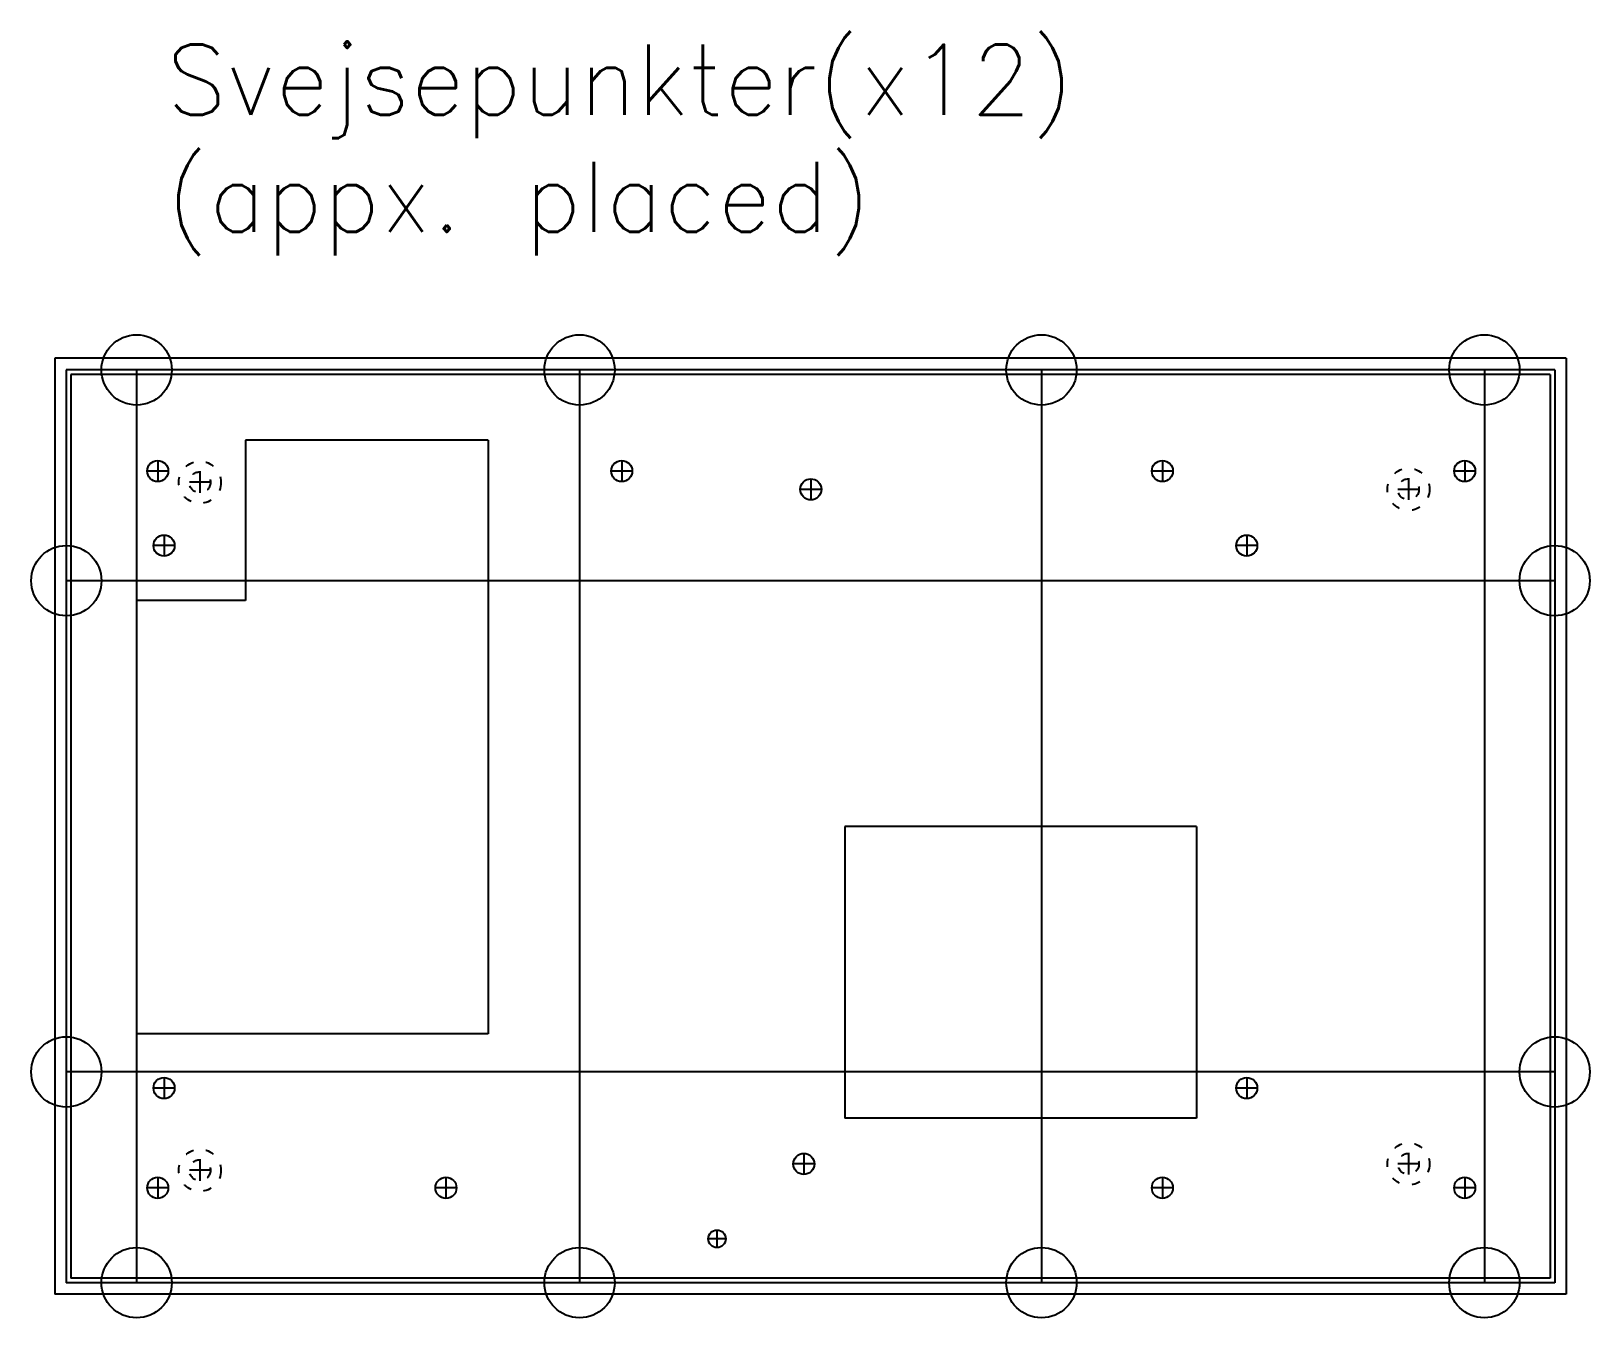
# Model space of a CAD drawing. Header units: millimetres. Extents: x 60 to 728, y -116 to 256.
# Drawn here: x 506.2 to 727.9, y 18.1 to 201.2 of the extents above; entities that cross this region are included whole.
import ezdxf

# ---------------------------------------------------------------- set-up
doc = ezdxf.new("R2010")
doc.units = ezdxf.units.MM
doc.header["$MEASUREMENT"] = 0
doc.linetypes.add('ACAD_ISO03W100', pattern=[30, 12, -18])
doc.layers.add('Descriptive Text', color=8, linetype='Continuous')
doc.layers.add('Main Layer', color=250, linetype='Continuous')
doc.styles.add('DK-Audio', font='ARIAL.TTF')

msp = doc.modelspace()

# ---------------------------------------------------------------- linework, layer by layer
at = {"layer": 'Descriptive Text', "ltscale": 0.1}
for centre in [(521.15, 152.95), (584.15, 152.95), (649.85, 152.95), (712.85, 152.95), (511.15, 122.95), (722.85, 122.95), (511.15, 53.05), (722.85, 53.05), (521.15, 23.05), (584.15, 23.05), (649.85, 23.05), (712.85, 23.05)]:
    msp.add_circle(centre, 5, dxfattribs=at)
at = {"layer": 'Main Layer', "ltscale": 0.1}
for p, q in [((509.5, 154.6), (509.5, 21.4)), ((724.5, 154.6), (509.5, 154.6)), ((724.5, 154.6), (724.5, 21.4)), ((511.15, 152.95), (511.15, 23.05)), ((722.85, 152.95), (511.15, 152.95)), ((511.8, 152.3), (511.8, 23.7)), ((722.2, 152.3), (511.8, 152.3)), ((521.15, 152.95), (521.15, 23.05)), ((584.15, 152.95), (584.15, 23.05)), ((649.85, 152.95), (649.85, 23.05)), ((712.85, 152.95), (712.85, 23.05)), ((722.2, 152.3), (722.2, 23.7)), ((722.85, 152.95), (722.85, 23.05)), ((571.15, 142.95), (536.65, 142.95)), ((536.65, 142.95), (536.65, 120.15)), ((571.15, 142.95), (571.15, 58.45)), ((524.15, 140.05), (524.15, 137.05)), ((590.15, 140.05), (590.15, 137.05)), ((667.05, 140.05), (667.05, 137.05)), ((710.05, 140.05), (710.05, 137.05)), ((525.65, 138.55), (522.65, 138.55)), ((530.15, 138.45), (530.15, 135.45)), ((591.65, 138.55), (588.65, 138.55)), ((668.55, 138.55), (665.55, 138.55)), ((711.55, 138.55), (708.55, 138.55)), ((531.65, 136.95), (528.65, 136.95)), ((618.55, 135.95), (615.55, 135.95)), ((617.05, 137.45), (617.05, 134.45)), ((703.55, 135.95), (700.55, 135.95)), ((702.05, 137.45), (702.05, 134.45)), ((525.05, 129.45), (525.05, 126.45)), ((679.05, 129.45), (679.05, 126.45)), ((526.55, 127.95), (523.55, 127.95)), ((680.55, 127.95), (677.55, 127.95)), ((722.85, 122.95), (511.15, 122.95)), ((521.15, 120.15), (521.15, 58.45)), ((536.65, 120.15), (521.15, 120.15)), ((671.9, 87.95), (621.9, 87.95)), ((621.9, 87.95), (621.9, 46.45)), ((671.9, 87.95), (671.9, 46.45)), ((571.15, 58.45), (521.15, 58.45)), ((722.85, 53.05), (511.15, 53.05)), ((525.05, 52.25), (525.05, 49.25)), ((679.05, 52.25), (679.05, 49.25)), ((526.55, 50.75), (523.55, 50.75)), ((680.55, 50.75), (677.55, 50.75)), ((671.9, 46.45), (621.9, 46.45)), ((530.15, 40.55), (530.15, 37.55)), ((617.55, 39.95), (614.55, 39.95)), ((616.05, 41.45), (616.05, 38.45)), ((703.55, 39.95), (700.55, 39.95)), ((702.05, 41.45), (702.05, 38.45)), ((524.15, 38.05), (524.15, 35.05)), ((531.65, 39.05), (528.65, 39.05)), ((565.15, 38.05), (565.15, 35.05)), ((667.05, 38.05), (667.05, 35.05)), ((710.05, 38.05), (710.05, 35.05)), ((525.65, 36.55), (522.65, 36.55)), ((566.65, 36.55), (563.65, 36.55)), ((668.55, 36.55), (665.55, 36.55)), ((711.55, 36.55), (708.55, 36.55)), ((604.95, 29.3), (602.45, 29.3)), ((603.7, 30.55), (603.7, 28.05)), ((722.85, 23.05), (511.15, 23.05)), ((722.2, 23.7), (511.8, 23.7)), ((724.5, 21.4), (509.5, 21.4))]:
    msp.add_line(p, q, dxfattribs=at)
for centre, radius in [((524.15, 138.55), 1.5), ((590.15, 138.55), 1.5), ((667.05, 138.55), 1.5), ((710.05, 138.55), 1.5), ((617.05, 135.95), 1.5), ((525.05, 127.95), 1.5), ((679.05, 127.95), 1.5), ((525.05, 50.75), 1.5), ((679.05, 50.75), 1.5), ((616.05, 39.95), 1.5), ((524.15, 36.55), 1.5), ((565.15, 36.55), 1.5), ((667.05, 36.55), 1.5), ((710.05, 36.55), 1.5), ((603.7, 29.3), 1.25)]:
    msp.add_circle(centre, radius, dxfattribs=at)
at = {"layer": 'Main Layer', "linetype": 'ACAD_ISO03W100', "ltscale": 0.1}
for centre, radius in [((530.15, 136.95), 3), ((530.15, 136.95), 1.5), ((702.05, 135.95), 3), ((702.05, 135.95), 1.5), ((702.05, 39.95), 3), ((530.15, 39.05), 3), ((530.15, 39.05), 1.5), ((702.05, 39.95), 1.5)]:
    msp.add_circle(centre, radius, dxfattribs=at)

# ---------------------------------------------------------------- texts
at = {"layer": 'Descriptive Text', "ltscale": 0.1, "insert": (525.4, 199.25), "char_height": 10, "width": 180.9, "attachment_point": 1, "style": 'DK-Audio'}
msp.add_mtext('{\\Ftxt.shx;Svejsepunkter(x12)\\P(appx. placed)}', dxfattribs=at)

doc.saveas('drawing.dxf')
